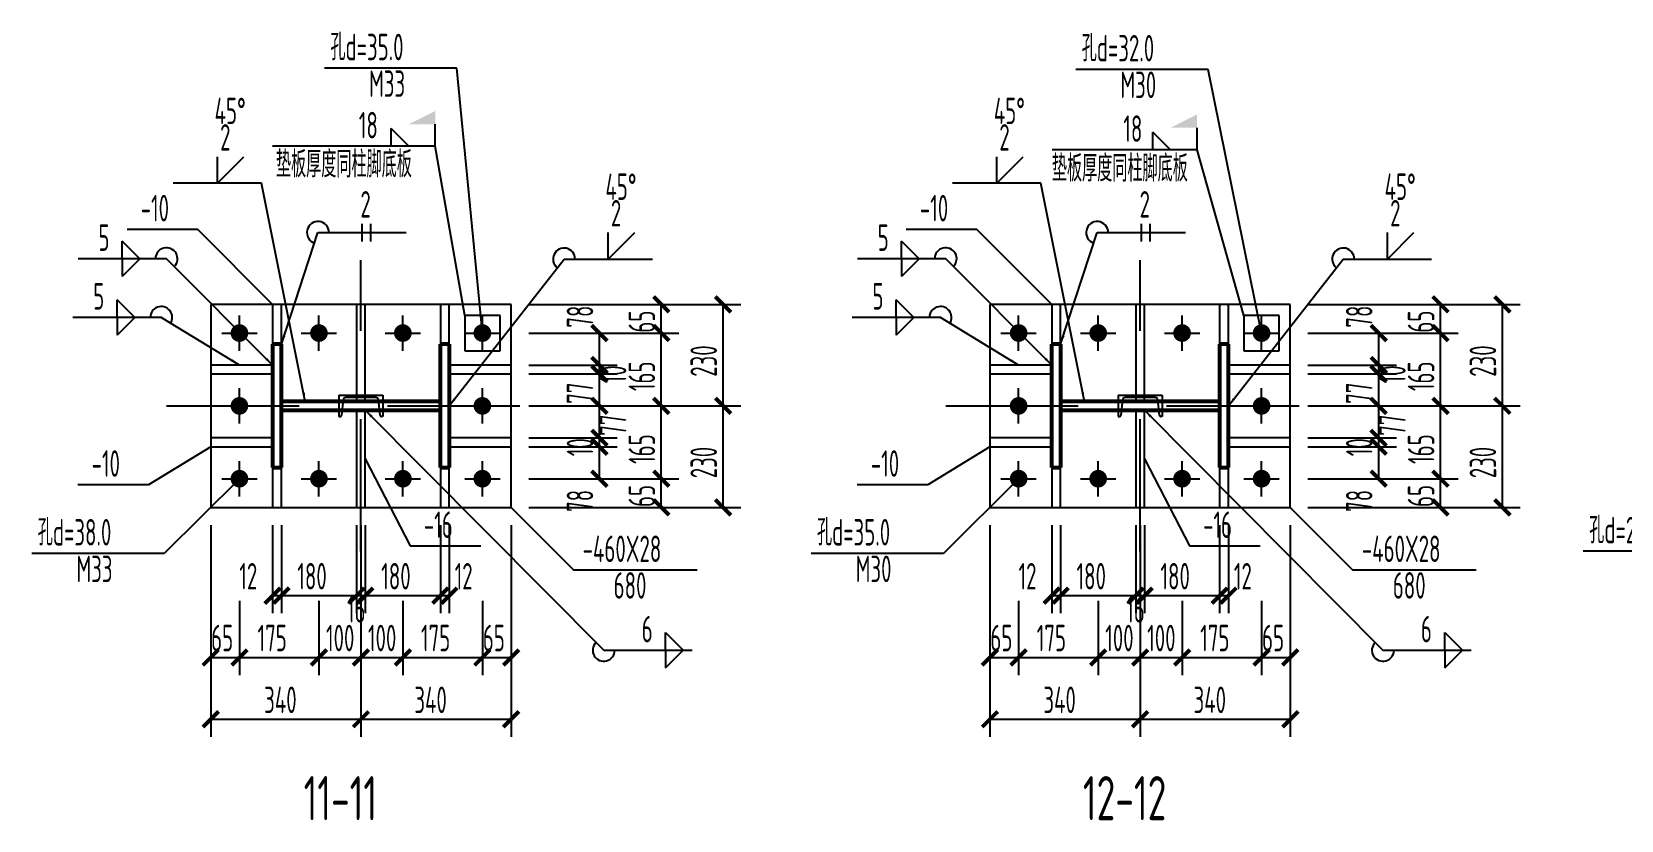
# Model space of a CAD drawing. Extents: x 8844666 to 9156203, y 1662182 to 2655606.
# Drawn here: x 8908693 to 8926683, y 1734147 to 1743079 of the extents above; entities that cross this region are included whole.
import ezdxf

# ---------------------------------------------------------------- set-up
doc = ezdxf.new("R2010")
doc.units = 0
doc.header["$LTSCALE"] = 1000
doc.header["$MEASUREMENT"] = 0
doc.linetypes.add('2', pattern=[5, 1.5, -1, 1.5, -1])
doc.linetypes.add('4', pattern=[5, 1.5, -1, 1.5, -1])
for name, color, linetype in [('10', 7, 'CONTINUOUS'), ('尺寸标注', 86, 'CONTINUOUS'), ('层10', 7, 'CONTINUOUS'), ('层20', 2, 'CONTINUOUS'), ('焊缝标注', 6, 'CONTINUOUS'), ('螺栓孔标注', 6, 'CONTINUOUS'), ('钢板标注', 6, 'CONTINUOUS')]:
    doc.layers.add(name, color=color, linetype=linetype)
doc.styles.add('TSSD_REIN', font='atssdeng.shx', dxfattribs={"width": 0.7, "bigfont": 'atssdchn.shx'})

msp = doc.modelspace()

# ---------------------------------------------------------------- linework, layer by layer
at = {"layer": '尺寸标注'}
for p, q in [((8914318.2, 1739991.3), (8916018.2, 1739991.3)), ((8914318.2, 1739991.3), (8916718.2, 1739991.3)), ((8915818.2, 1739666.3), (8915818.2, 1739991.3)), ((8916518.2, 1738841.3), (8916518.2, 1739991.3)), ((8923138, 1739991.3), (8924838, 1739991.3)), ((8923138, 1739991.3), (8925538, 1739991.3)), ((8924638, 1739666.3), (8924638, 1739991.3)), ((8925338, 1738841.3), (8925338, 1739991.3)), ((8914318.2, 1739666.3), (8915318.2, 1739666.3)), ((8914318.2, 1739666.3), (8916018.2, 1739666.3)), ((8914318.2, 1739666.3), (8916018.2, 1739666.3)), ((8915118.2, 1739303.8), (8915118.2, 1739666.3)), ((8915818.2, 1738841.3), (8915818.2, 1739666.3)), ((8923138, 1739666.3), (8924138, 1739666.3)), ((8923138, 1739666.3), (8924838, 1739666.3)), ((8923138, 1739666.3), (8924838, 1739666.3)), ((8923938, 1739303.8), (8923938, 1739666.3)), ((8924638, 1738841.3), (8924638, 1739666.3)), ((8914318.2, 1739303.8), (8915318.2, 1739303.8)), ((8914318.2, 1739303.8), (8915318.2, 1739303.8)), ((8915118.2, 1739203.8), (8915118.2, 1739303.8)), ((8923138, 1739303.8), (8924138, 1739303.8)), ((8923138, 1739303.8), (8924138, 1739303.8)), ((8923938, 1739203.8), (8923938, 1739303.8)), ((8914318.2, 1739203.8), (8915318.2, 1739203.8)), ((8914318.2, 1739203.8), (8915318.2, 1739203.8)), ((8915118.2, 1738841.3), (8915118.2, 1739203.8)), ((8923138, 1739203.8), (8924138, 1739203.8)), ((8923138, 1739203.8), (8924138, 1739203.8)), ((8923938, 1738841.3), (8923938, 1739203.8)), ((8914318.2, 1738841.3), (8915318.2, 1738841.3)), ((8914318.2, 1738841.3), (8915318.2, 1738841.3)), ((8914318.2, 1738841.3), (8916018.2, 1738841.3)), ((8914318.2, 1738841.3), (8916018.2, 1738841.3)), ((8914318.2, 1738841.3), (8916718.2, 1738841.3)), ((8914318.2, 1738841.3), (8916718.2, 1738841.3)), ((8915118.2, 1738478.8), (8915118.2, 1738841.3)), ((8915818.2, 1738016.3), (8915818.2, 1738841.3)), ((8916518.2, 1737691.3), (8916518.2, 1738841.3)), ((8923138, 1738841.3), (8924138, 1738841.3)), ((8923138, 1738841.3), (8924138, 1738841.3)), ((8923138, 1738841.3), (8924838, 1738841.3)), ((8923138, 1738841.3), (8924838, 1738841.3)), ((8923138, 1738841.3), (8925538, 1738841.3)), ((8923138, 1738841.3), (8925538, 1738841.3)), ((8923938, 1738478.8), (8923938, 1738841.3)), ((8924638, 1738016.3), (8924638, 1738841.3)), ((8925338, 1737691.3), (8925338, 1738841.3)), ((8914318.2, 1738478.8), (8915318.2, 1738478.8)), ((8914318.2, 1738478.8), (8915318.2, 1738478.8)), ((8915118.2, 1738378.8), (8915118.2, 1738478.8)), ((8923138, 1738478.8), (8924138, 1738478.8)), ((8923138, 1738478.8), (8924138, 1738478.8)), ((8923938, 1738378.8), (8923938, 1738478.8)), ((8914318.2, 1738378.8), (8915318.2, 1738378.8)), ((8914318.2, 1738378.8), (8915318.2, 1738378.8)), ((8915118.2, 1738016.3), (8915118.2, 1738378.8)), ((8923138, 1738378.8), (8924138, 1738378.8)), ((8923138, 1738378.8), (8924138, 1738378.8)), ((8923938, 1738016.3), (8923938, 1738378.8)), ((8914318.2, 1738016.3), (8915318.2, 1738016.3)), ((8914318.2, 1738016.3), (8916018.2, 1738016.3)), ((8914318.2, 1738016.3), (8916018.2, 1738016.3)), ((8915818.2, 1737691.3), (8915818.2, 1738016.3)), ((8923138, 1738016.3), (8924138, 1738016.3)), ((8923138, 1738016.3), (8924838, 1738016.3)), ((8923138, 1738016.3), (8924838, 1738016.3)), ((8924638, 1737691.3), (8924638, 1738016.3)), ((8914318.2, 1737691.3), (8916018.2, 1737691.3)), ((8914318.2, 1737691.3), (8916718.2, 1737691.3)), ((8923138, 1737691.3), (8924838, 1737691.3)), ((8923138, 1737691.3), (8925538, 1737691.3)), ((8910718.2, 1737491.3), (8910718.2, 1735091.3)), ((8911418.2, 1737491.3), (8911418.2, 1736491.3)), ((8911518.2, 1737491.3), (8911518.2, 1736491.3)), ((8911518.2, 1737491.3), (8911518.2, 1736491.3)), ((8912368.2, 1737491.3), (8912368.2, 1736491.3)), ((8912368.2, 1737491.3), (8912368.2, 1736491.3)), ((8912418.2, 1737491.3), (8912418.2, 1735091.3)), ((8912418.2, 1737491.3), (8912418.2, 1735091.3)), ((8912468.2, 1737491.3), (8912468.2, 1736491.3)), ((8912468.2, 1737491.3), (8912468.2, 1736491.3)), ((8913318.2, 1737491.3), (8913318.2, 1736491.3)), ((8913318.2, 1737491.3), (8913318.2, 1736491.3)), ((8913418.2, 1737491.3), (8913418.2, 1736491.3)), ((8914118.2, 1737491.3), (8914118.2, 1735091.3)), ((8919538, 1737491.3), (8919538, 1735091.3)), ((8920238, 1737491.3), (8920238, 1736491.3)), ((8920338, 1737491.3), (8920338, 1736491.3)), ((8920338, 1737491.3), (8920338, 1736491.3)), ((8921188, 1737491.3), (8921188, 1736491.3)), ((8921188, 1737491.3), (8921188, 1736491.3)), ((8921238, 1737491.3), (8921238, 1735091.3)), ((8921238, 1737491.3), (8921238, 1735091.3)), ((8921288, 1737491.3), (8921288, 1736491.3)), ((8921288, 1737491.3), (8921288, 1736491.3)), ((8922138, 1737491.3), (8922138, 1736491.3)), ((8922138, 1737491.3), (8922138, 1736491.3)), ((8922238, 1737491.3), (8922238, 1736491.3)), ((8922938, 1737491.3), (8922938, 1735091.3)), ((8910718.2, 1736631.3), (8910718.2, 1735791.3)), ((8911043.2, 1736631.3), (8911043.2, 1735791.3)), ((8911043.2, 1736631.3), (8911043.2, 1735791.3)), ((8911418.2, 1736691.3), (8911518.2, 1736691.3)), ((8911518.2, 1736691.3), (8912368.2, 1736691.3)), ((8911943.2, 1736631.3), (8911943.2, 1735791.3)), ((8911943.2, 1736631.3), (8911943.2, 1735791.3)), ((8912368.2, 1736691.3), (8912468.2, 1736691.3)), ((8912418.2, 1736631.3), (8912418.2, 1735791.3)), ((8912418.2, 1736631.3), (8912418.2, 1735791.3)), ((8912468.2, 1736691.3), (8913318.2, 1736691.3)), ((8912893.2, 1736631.3), (8912893.2, 1735791.3)), ((8912893.2, 1736631.3), (8912893.2, 1735791.3)), ((8913318.2, 1736691.3), (8913418.2, 1736691.3)), ((8913793.2, 1736631.3), (8913793.2, 1735791.3)), ((8913793.2, 1736631.3), (8913793.2, 1735791.3)), ((8914118.2, 1736631.3), (8914118.2, 1735791.3)), ((8919538, 1736631.3), (8919538, 1735791.3)), ((8919863, 1736631.3), (8919863, 1735791.3)), ((8919863, 1736631.3), (8919863, 1735791.3)), ((8920238, 1736691.3), (8920338, 1736691.3)), ((8920338, 1736691.3), (8921188, 1736691.3)), ((8920763, 1736631.3), (8920763, 1735791.3)), ((8920763, 1736631.3), (8920763, 1735791.3)), ((8921188, 1736691.3), (8921288, 1736691.3)), ((8921238, 1736631.3), (8921238, 1735791.3)), ((8921238, 1736631.3), (8921238, 1735791.3)), ((8921288, 1736691.3), (8922138, 1736691.3)), ((8921713, 1736631.3), (8921713, 1735791.3)), ((8921713, 1736631.3), (8921713, 1735791.3)), ((8922138, 1736691.3), (8922238, 1736691.3)), ((8922613, 1736631.3), (8922613, 1735791.3)), ((8922613, 1736631.3), (8922613, 1735791.3)), ((8922938, 1736631.3), (8922938, 1735791.3)), ((8910718.2, 1735991.3), (8911043.2, 1735991.3)), ((8911043.2, 1735991.3), (8911943.2, 1735991.3)), ((8911943.2, 1735991.3), (8912418.2, 1735991.3)), ((8912418.2, 1735991.3), (8912893.2, 1735991.3)), ((8912893.2, 1735991.3), (8913793.2, 1735991.3)), ((8913793.2, 1735991.3), (8914118.2, 1735991.3)), ((8919538, 1735991.3), (8919863, 1735991.3)), ((8919863, 1735991.3), (8920763, 1735991.3)), ((8920763, 1735991.3), (8921238, 1735991.3)), ((8921238, 1735991.3), (8921713, 1735991.3)), ((8921713, 1735991.3), (8922613, 1735991.3)), ((8922613, 1735991.3), (8922938, 1735991.3)), ((8910718.2, 1735291.3), (8912418.2, 1735291.3)), ((8912418.2, 1735291.3), (8914118.2, 1735291.3)), ((8919538, 1735291.3), (8921238, 1735291.3)), ((8921238, 1735291.3), (8922938, 1735291.3))]:
    msp.add_line(p, q, dxfattribs=at)
at = {"layer": '尺寸标注', "const_width": 45}
for points in [[(8915729.8, 1740079.7), (8915906.6, 1739902.9)], [(8916429.8, 1740079.7), (8916606.6, 1739902.9)], [(8924549.6, 1740079.7), (8924726.4, 1739902.9)], [(8925249.6, 1740079.7), (8925426.4, 1739902.9)], [(8915029.8, 1739754.7), (8915206.6, 1739577.9)], [(8915729.8, 1739754.7), (8915906.6, 1739577.9)], [(8915729.8, 1739754.7), (8915906.6, 1739577.9)], [(8923849.6, 1739754.7), (8924026.4, 1739577.9)], [(8924549.6, 1739754.7), (8924726.4, 1739577.9)], [(8924549.6, 1739754.7), (8924726.4, 1739577.9)], [(8915029.8, 1739392.2), (8915206.6, 1739215.4)], [(8915029.8, 1739392.2), (8915206.6, 1739215.4)], [(8915029.8, 1739292.2), (8915206.6, 1739115.4)], [(8915029.8, 1739292.2), (8915206.6, 1739115.4)], [(8923849.6, 1739392.2), (8924026.4, 1739215.4)], [(8923849.6, 1739392.2), (8924026.4, 1739215.4)], [(8923849.6, 1739292.2), (8924026.4, 1739115.4)], [(8923849.6, 1739292.2), (8924026.4, 1739115.4)], [(8915029.8, 1738929.7), (8915206.6, 1738752.9)], [(8915029.8, 1738929.7), (8915206.6, 1738752.9)], [(8915729.8, 1738929.7), (8915906.6, 1738752.9)], [(8915729.8, 1738929.7), (8915906.6, 1738752.9)], [(8916429.8, 1738929.7), (8916606.6, 1738752.9)], [(8916429.8, 1738929.7), (8916606.6, 1738752.9)], [(8923849.6, 1738929.7), (8924026.4, 1738752.9)], [(8923849.6, 1738929.7), (8924026.4, 1738752.9)], [(8924549.6, 1738929.7), (8924726.4, 1738752.9)], [(8924549.6, 1738929.7), (8924726.4, 1738752.9)], [(8925249.6, 1738929.7), (8925426.4, 1738752.9)], [(8925249.6, 1738929.7), (8925426.4, 1738752.9)], [(8915029.8, 1738567.2), (8915206.6, 1738390.4)], [(8915029.8, 1738567.2), (8915206.6, 1738390.4)], [(8923849.6, 1738567.2), (8924026.4, 1738390.4)], [(8923849.6, 1738567.2), (8924026.4, 1738390.4)], [(8915029.8, 1738467.2), (8915206.6, 1738290.4)], [(8915029.8, 1738467.2), (8915206.6, 1738290.4)], [(8923849.6, 1738467.2), (8924026.4, 1738290.4)], [(8923849.6, 1738467.2), (8924026.4, 1738290.4)], [(8915029.8, 1738104.7), (8915206.6, 1737927.9)], [(8915729.8, 1738104.7), (8915906.6, 1737927.9)], [(8915729.8, 1738104.7), (8915906.6, 1737927.9)], [(8923849.6, 1738104.7), (8924026.4, 1737927.9)], [(8924549.6, 1738104.7), (8924726.4, 1737927.9)], [(8924549.6, 1738104.7), (8924726.4, 1737927.9)], [(8915729.8, 1737779.7), (8915906.6, 1737602.9)], [(8916429.8, 1737779.7), (8916606.6, 1737602.9)], [(8924549.6, 1737779.7), (8924726.4, 1737602.9)], [(8925249.6, 1737779.7), (8925426.4, 1737602.9)], [(8911329.8, 1736602.9), (8911506.6, 1736779.7)], [(8911429.8, 1736602.9), (8911606.6, 1736779.7)], [(8911429.8, 1736602.9), (8911606.6, 1736779.7)], [(8912279.8, 1736602.9), (8912456.6, 1736779.7)], [(8912279.8, 1736602.9), (8912456.6, 1736779.7)], [(8912379.8, 1736602.9), (8912556.6, 1736779.7)], [(8912379.8, 1736602.9), (8912556.6, 1736779.7)], [(8913229.8, 1736602.9), (8913406.6, 1736779.7)], [(8913229.8, 1736602.9), (8913406.6, 1736779.7)], [(8913329.8, 1736602.9), (8913506.6, 1736779.7)], [(8920149.6, 1736602.9), (8920326.4, 1736779.7)], [(8920249.6, 1736602.9), (8920426.4, 1736779.7)], [(8920249.6, 1736602.9), (8920426.4, 1736779.7)], [(8921099.6, 1736602.9), (8921276.4, 1736779.7)], [(8921099.6, 1736602.9), (8921276.4, 1736779.7)], [(8921199.6, 1736602.9), (8921376.4, 1736779.7)], [(8921199.6, 1736602.9), (8921376.4, 1736779.7)], [(8922049.6, 1736602.9), (8922226.4, 1736779.7)], [(8922049.6, 1736602.9), (8922226.4, 1736779.7)], [(8922149.6, 1736602.9), (8922326.4, 1736779.7)], [(8910629.8, 1735902.9), (8910806.6, 1736079.7)], [(8910954.8, 1735902.9), (8911131.6, 1736079.7)], [(8910954.8, 1735902.9), (8911131.6, 1736079.7)], [(8911854.8, 1735902.9), (8912031.6, 1736079.7)], [(8911854.8, 1735902.9), (8912031.6, 1736079.7)], [(8912329.8, 1735902.9), (8912506.6, 1736079.7)], [(8912329.8, 1735902.9), (8912506.6, 1736079.7)], [(8912804.8, 1735902.9), (8912981.6, 1736079.7)], [(8912804.8, 1735902.9), (8912981.6, 1736079.7)], [(8913704.8, 1735902.9), (8913881.6, 1736079.7)], [(8913704.8, 1735902.9), (8913881.6, 1736079.7)], [(8914029.8, 1735902.9), (8914206.6, 1736079.7)], [(8919449.6, 1735902.9), (8919626.4, 1736079.7)], [(8919774.6, 1735902.9), (8919951.4, 1736079.7)], [(8919774.6, 1735902.9), (8919951.4, 1736079.7)], [(8920674.6, 1735902.9), (8920851.4, 1736079.7)], [(8920674.6, 1735902.9), (8920851.4, 1736079.7)], [(8921149.6, 1735902.9), (8921326.4, 1736079.7)], [(8921149.6, 1735902.9), (8921326.4, 1736079.7)], [(8921624.6, 1735902.9), (8921801.4, 1736079.7)], [(8921624.6, 1735902.9), (8921801.4, 1736079.7)], [(8922524.6, 1735902.9), (8922701.4, 1736079.7)], [(8922524.6, 1735902.9), (8922701.4, 1736079.7)], [(8922849.6, 1735902.9), (8923026.4, 1736079.7)], [(8910629.8, 1735202.9), (8910806.6, 1735379.7)], [(8912329.8, 1735202.9), (8912506.6, 1735379.7)], [(8912329.8, 1735202.9), (8912506.6, 1735379.7)], [(8914029.8, 1735202.9), (8914206.6, 1735379.7)], [(8919449.6, 1735202.9), (8919626.4, 1735379.7)], [(8921149.6, 1735202.9), (8921326.4, 1735379.7)], [(8921149.6, 1735202.9), (8921326.4, 1735379.7)], [(8922849.6, 1735202.9), (8923026.4, 1735379.7)]]:
    msp.add_lwpolyline(points, dxfattribs=at)
at = {"layer": '层10', "color": 7, "linetype": '2'}
for p, q in [((8912418.2, 1737191.3), (8912418.2, 1740491.3)), ((8921238, 1737191.3), (8921238, 1740491.3)), ((8910218.2, 1738841.3), (8914618.2, 1738841.3)), ((8919038, 1738841.3), (8923438, 1738841.3))]:
    msp.add_line(p, q, dxfattribs=at)
at = {"layer": '层10'}
for p, q in [((8911043.2, 1739466.3), (8911043.2, 1739866.3)), ((8911943.2, 1739466.3), (8911943.2, 1739866.3)), ((8912893.2, 1739466.3), (8912893.2, 1739866.3)), ((8913793.2, 1739466.3), (8913793.2, 1739866.3)), ((8919863, 1739466.3), (8919863, 1739866.3)), ((8920763, 1739466.3), (8920763, 1739866.3)), ((8921713, 1739466.3), (8921713, 1739866.3)), ((8922613, 1739466.3), (8922613, 1739866.3)), ((8910843.2, 1739666.3), (8911243.2, 1739666.3)), ((8911743.2, 1739666.3), (8912143.2, 1739666.3)), ((8912693.2, 1739666.3), (8913093.2, 1739666.3)), ((8913593.2, 1739666.3), (8913993.2, 1739666.3)), ((8919663, 1739666.3), (8920063, 1739666.3)), ((8920563, 1739666.3), (8920963, 1739666.3)), ((8921513, 1739666.3), (8921913, 1739666.3)), ((8922413, 1739666.3), (8922813, 1739666.3)), ((8911043.2, 1738641.3), (8911043.2, 1739041.3)), ((8913793.2, 1738641.3), (8913793.2, 1739041.3)), ((8919863, 1738641.3), (8919863, 1739041.3)), ((8922613, 1738641.3), (8922613, 1739041.3)), ((8910843.2, 1738841.3), (8911243.2, 1738841.3)), ((8913593.2, 1738841.3), (8913993.2, 1738841.3)), ((8919663, 1738841.3), (8920063, 1738841.3)), ((8922413, 1738841.3), (8922813, 1738841.3)), ((8911043.2, 1737816.3), (8911043.2, 1738216.3)), ((8911943.2, 1737816.3), (8911943.2, 1738216.3)), ((8912893.2, 1737816.3), (8912893.2, 1738216.3)), ((8913793.2, 1737816.3), (8913793.2, 1738216.3)), ((8919863, 1737816.3), (8919863, 1738216.3)), ((8920763, 1737816.3), (8920763, 1738216.3)), ((8921713, 1737816.3), (8921713, 1738216.3)), ((8922613, 1737816.3), (8922613, 1738216.3)), ((8910843.2, 1738016.3), (8911243.2, 1738016.3)), ((8911743.2, 1738016.3), (8912143.2, 1738016.3)), ((8912693.2, 1738016.3), (8913093.2, 1738016.3)), ((8913593.2, 1738016.3), (8913993.2, 1738016.3)), ((8919663, 1738016.3), (8920063, 1738016.3)), ((8920563, 1738016.3), (8920963, 1738016.3)), ((8921513, 1738016.3), (8921913, 1738016.3)), ((8922413, 1738016.3), (8922813, 1738016.3))]:
    msp.add_line(p, q, dxfattribs=at)
at = {"layer": '层10', "color": 1, "linetype": '4'}
for p, q in [((8912168.2, 1738961.3), (8912168.2, 1738721.3)), ((8912168.2, 1738961.3), (8912668.2, 1738961.3)), ((8912668.2, 1738961.3), (8912668.2, 1738721.3)), ((8920988, 1738961.3), (8920988, 1738721.3)), ((8920988, 1738961.3), (8921488, 1738961.3)), ((8921488, 1738961.3), (8921488, 1738721.3)), ((8912218.7, 1738908.5), (8912198.7, 1738734.5)), ((8912588.5, 1738934.8), (8912247.9, 1738934.8)), ((8912637.7, 1738734.5), (8912617.7, 1738908.5)), ((8921038.6, 1738908.5), (8921018.5, 1738734.5)), ((8921408.3, 1738934.8), (8921067.7, 1738934.8)), ((8921457.5, 1738734.5), (8921437.5, 1738908.5)), ((8912168.2, 1738721.3), (8912186.8, 1738721.3)), ((8912668.2, 1738721.3), (8912649.6, 1738721.3)), ((8920988, 1738721.3), (8921006.6, 1738721.3)), ((8921488, 1738721.3), (8921469.4, 1738721.3))]:
    msp.add_line(p, q, dxfattribs=at)
at = {"layer": '层10', "const_width": 100}
for points in [[(8911093.2, 1739666.3, 1), (8910993.2, 1739666.3, 1), (8911093.2, 1739666.3, 1)], [(8911993.2, 1739666.3, 1), (8911893.2, 1739666.3, 1), (8911993.2, 1739666.3, 1)], [(8912943.2, 1739666.3, 1), (8912843.2, 1739666.3, 1), (8912943.2, 1739666.3, 1)], [(8913843.2, 1739666.3, 1), (8913743.2, 1739666.3, 1), (8913843.2, 1739666.3, 1)], [(8919913, 1739666.3, 1), (8919813, 1739666.3, 1), (8919913, 1739666.3, 1)], [(8920813, 1739666.3, 1), (8920713, 1739666.3, 1), (8920813, 1739666.3, 1)], [(8921763, 1739666.3, 1), (8921663, 1739666.3, 1), (8921763, 1739666.3, 1)], [(8922663, 1739666.3, 1), (8922563, 1739666.3, 1), (8922663, 1739666.3, 1)], [(8911093.2, 1738841.3, 1), (8910993.2, 1738841.3, 1), (8911093.2, 1738841.3, 1)], [(8913843.2, 1738841.3, 1), (8913743.2, 1738841.3, 1), (8913843.2, 1738841.3, 1)], [(8919913, 1738841.3, 1), (8919813, 1738841.3, 1), (8919913, 1738841.3, 1)], [(8922663, 1738841.3, 1), (8922563, 1738841.3, 1), (8922663, 1738841.3, 1)], [(8911093.2, 1738016.3, 1), (8910993.2, 1738016.3, 1), (8911093.2, 1738016.3, 1)], [(8911993.2, 1738016.3, 1), (8911893.2, 1738016.3, 1), (8911993.2, 1738016.3, 1)], [(8912943.2, 1738016.3, 1), (8912843.2, 1738016.3, 1), (8912943.2, 1738016.3, 1)], [(8913843.2, 1738016.3, 1), (8913743.2, 1738016.3, 1), (8913843.2, 1738016.3, 1)], [(8919913, 1738016.3, 1), (8919813, 1738016.3, 1), (8919913, 1738016.3, 1)], [(8920813, 1738016.3, 1), (8920713, 1738016.3, 1), (8920813, 1738016.3, 1)], [(8921763, 1738016.3, 1), (8921663, 1738016.3, 1), (8921763, 1738016.3, 1)], [(8922663, 1738016.3, 1), (8922563, 1738016.3, 1), (8922663, 1738016.3, 1)]]:
    msp.add_lwpolyline(points, format="xyb", dxfattribs=at)
at = {"layer": '层10', "color": 3, "const_width": 45}
for points in [[(8911518.2, 1739541.3), (8911418.2, 1739541.3)], [(8911418.2, 1739541.3), (8911418.2, 1738141.3)], [(8911518.2, 1738141.3), (8911518.2, 1739541.3)], [(8913418.2, 1739541.3), (8913318.2, 1739541.3)], [(8913318.2, 1739541.3), (8913318.2, 1738141.3)], [(8913418.2, 1738141.3), (8913418.2, 1739541.3)], [(8920338, 1739541.3), (8920238, 1739541.3)], [(8920238, 1739541.3), (8920238, 1738141.3)], [(8920338, 1738141.3), (8920338, 1739541.3)], [(8922238, 1739541.3), (8922138, 1739541.3)], [(8922138, 1739541.3), (8922138, 1738141.3)], [(8922238, 1738141.3), (8922238, 1739541.3)], [(8911518.2, 1738891.3), (8913318.2, 1738891.3)], [(8911518.2, 1738791.3), (8913318.2, 1738791.3)], [(8920338, 1738891.3), (8922138, 1738891.3)], [(8920338, 1738791.3), (8922138, 1738791.3)], [(8911418.2, 1738141.3), (8911518.2, 1738141.3)], [(8913318.2, 1738141.3), (8913418.2, 1738141.3)], [(8920238, 1738141.3), (8920338, 1738141.3)], [(8922138, 1738141.3), (8922238, 1738141.3)]]:
    msp.add_lwpolyline(points, dxfattribs=at)
at = {"layer": '层10'}
for centre, radius, start, end in [((8912249.7, 1738903.5), 31.4, 93.4084, 170.88102), ((8912586.7, 1738903.5), 31.4, 9.11901, 86.5916), ((8921069.6, 1738903.5), 31.4, 93.4084, 170.88102), ((8921406.5, 1738903.5), 31.4, 9.11901, 86.5916), ((8912187.5, 1738732.6), 11.3, 266.23474, 9.47566), ((8912648.9, 1738732.6), 11.3, 170.52434, 273.76527), ((8921007.3, 1738732.6), 11.3, 266.23474, 9.47566), ((8921468.7, 1738732.6), 11.3, 170.52434, 273.76527)]:
    msp.add_arc(centre, radius, start, end, dxfattribs=at)
at = {"layer": '层20'}
for points in [[(8914118.2, 1739991.3), (8910718.2, 1739991.3)], [(8910718.2, 1739991.3), (8910718.2, 1737691.3)], [(8911518.2, 1739991.3), (8911418.2, 1739991.3)], [(8911418.2, 1739991.3), (8911418.2, 1739541.3)], [(8911518.2, 1739541.3), (8911518.2, 1739991.3)], [(8912468.2, 1739991.3), (8912368.2, 1739991.3)], [(8912368.2, 1739991.3), (8912368.2, 1738891.3)], [(8912468.2, 1738891.3), (8912468.2, 1739991.3)], [(8913418.2, 1739991.3), (8913318.2, 1739991.3)], [(8913318.2, 1739991.3), (8913318.2, 1739541.3)], [(8913418.2, 1739541.3), (8913418.2, 1739991.3)], [(8913993.2, 1739866.3), (8913593.2, 1739866.3)], [(8913593.2, 1739866.3), (8913593.2, 1739466.3)], [(8913993.2, 1739466.3), (8913993.2, 1739866.3)], [(8914118.2, 1737691.3), (8914118.2, 1739991.3)], [(8922938, 1739991.3), (8919538, 1739991.3)], [(8919538, 1739991.3), (8919538, 1737691.3)], [(8920338, 1739991.3), (8920238, 1739991.3)], [(8920238, 1739991.3), (8920238, 1739541.3)], [(8920338, 1739541.3), (8920338, 1739991.3)], [(8921288, 1739991.3), (8921188, 1739991.3)], [(8921188, 1739991.3), (8921188, 1738891.3)], [(8921288, 1738891.3), (8921288, 1739991.3)], [(8922238, 1739991.3), (8922138, 1739991.3)], [(8922138, 1739991.3), (8922138, 1739541.3)], [(8922238, 1739541.3), (8922238, 1739991.3)], [(8922813, 1739866.3), (8922413, 1739866.3)], [(8922413, 1739866.3), (8922413, 1739466.3)], [(8922813, 1739466.3), (8922813, 1739866.3)], [(8922938, 1737691.3), (8922938, 1739991.3)], [(8911418.2, 1739541.3), (8911518.2, 1739541.3)], [(8913318.2, 1739541.3), (8913418.2, 1739541.3)], [(8920238, 1739541.3), (8920338, 1739541.3)], [(8922138, 1739541.3), (8922238, 1739541.3)], [(8911418.2, 1739303.8), (8910718.2, 1739303.8)], [(8910718.2, 1739303.8), (8910718.2, 1739203.8)], [(8911418.2, 1739203.8), (8911418.2, 1739303.8)], [(8914118.2, 1739303.8), (8913418.2, 1739303.8)], [(8913418.2, 1739303.8), (8913418.2, 1739203.8)], [(8913593.2, 1739466.3), (8913993.2, 1739466.3)], [(8914118.2, 1739203.8), (8914118.2, 1739303.8)], [(8920238, 1739303.8), (8919538, 1739303.8)], [(8919538, 1739303.8), (8919538, 1739203.8)], [(8920238, 1739203.8), (8920238, 1739303.8)], [(8922938, 1739303.8), (8922238, 1739303.8)], [(8922238, 1739303.8), (8922238, 1739203.8)], [(8922413, 1739466.3), (8922813, 1739466.3)], [(8922938, 1739203.8), (8922938, 1739303.8)], [(8910718.2, 1739203.8), (8911418.2, 1739203.8)], [(8913418.2, 1739203.8), (8914118.2, 1739203.8)], [(8919538, 1739203.8), (8920238, 1739203.8)], [(8922238, 1739203.8), (8922938, 1739203.8)], [(8912368.2, 1738891.3), (8912468.2, 1738891.3)], [(8912468.2, 1738791.3), (8912368.2, 1738791.3)], [(8912368.2, 1738791.3), (8912368.2, 1737691.3)], [(8912468.2, 1737691.3), (8912468.2, 1738791.3)], [(8921188, 1738891.3), (8921288, 1738891.3)], [(8921288, 1738791.3), (8921188, 1738791.3)], [(8921188, 1738791.3), (8921188, 1737691.3)], [(8921288, 1737691.3), (8921288, 1738791.3)], [(8911418.2, 1738478.8), (8910718.2, 1738478.8)], [(8910718.2, 1738478.8), (8910718.2, 1738378.8)], [(8911418.2, 1738378.8), (8911418.2, 1738478.8)], [(8914118.2, 1738478.8), (8913418.2, 1738478.8)], [(8913418.2, 1738478.8), (8913418.2, 1738378.8)], [(8914118.2, 1738378.8), (8914118.2, 1738478.8)], [(8920238, 1738478.8), (8919538, 1738478.8)], [(8919538, 1738478.8), (8919538, 1738378.8)], [(8920238, 1738378.8), (8920238, 1738478.8)], [(8922938, 1738478.8), (8922238, 1738478.8)], [(8922238, 1738478.8), (8922238, 1738378.8)], [(8922938, 1738378.8), (8922938, 1738478.8)], [(8910718.2, 1738378.8), (8911418.2, 1738378.8)], [(8913418.2, 1738378.8), (8914118.2, 1738378.8)], [(8919538, 1738378.8), (8920238, 1738378.8)], [(8922238, 1738378.8), (8922938, 1738378.8)], [(8911518.2, 1738141.3), (8911418.2, 1738141.3)], [(8911418.2, 1738141.3), (8911418.2, 1737691.3)], [(8911518.2, 1737691.3), (8911518.2, 1738141.3)], [(8913418.2, 1738141.3), (8913318.2, 1738141.3)], [(8913318.2, 1738141.3), (8913318.2, 1737691.3)], [(8913418.2, 1737691.3), (8913418.2, 1738141.3)], [(8920338, 1738141.3), (8920238, 1738141.3)], [(8920238, 1738141.3), (8920238, 1737691.3)], [(8920338, 1737691.3), (8920338, 1738141.3)], [(8922238, 1738141.3), (8922138, 1738141.3)], [(8922138, 1738141.3), (8922138, 1737691.3)], [(8922238, 1737691.3), (8922238, 1738141.3)], [(8910718.2, 1737691.3), (8914118.2, 1737691.3)], [(8911418.2, 1737691.3), (8911518.2, 1737691.3)], [(8912368.2, 1737691.3), (8912468.2, 1737691.3)], [(8913318.2, 1737691.3), (8913418.2, 1737691.3)], [(8919538, 1737691.3), (8922938, 1737691.3)], [(8920238, 1737691.3), (8920338, 1737691.3)], [(8921188, 1737691.3), (8921288, 1737691.3)], [(8922138, 1737691.3), (8922238, 1737691.3)]]:
    msp.add_lwpolyline(points, dxfattribs=at)
at = {"layer": '焊缝标注'}
for p, q in [((8913260.4, 1741781.8), (8913260.4, 1742031.8)), ((8912960.4, 1741781.8), (8912760.4, 1741981.8)), ((8912760.4, 1741781.8), (8912760.4, 1741981.8)), ((8921582.2, 1741742.1), (8921382.2, 1741942.1)), ((8921382.2, 1741742.1), (8921382.2, 1741942.1)), ((8921882.2, 1741742.1), (8921882.2, 1741992.1)), ((8910794.4, 1741363.1), (8910794.4, 1741663.1)), ((8910794.4, 1741363.1), (8911094.4, 1741663.1)), ((8913260.4, 1741781.8), (8911415.9, 1741781.8)), ((8913593.2, 1739866.3), (8913260.4, 1741781.8)), ((8919614.2, 1741363.1), (8919614.2, 1741663.1)), ((8919614.2, 1741363.1), (8919914.2, 1741663.1)), ((8921882.2, 1741742.1), (8920242.5, 1741742.1)), ((8922413, 1739866.3), (8921882.2, 1741742.1)), ((8911294.4, 1741363.1), (8910294.4, 1741363.1)), ((8911788.2, 1738891.3), (8911294.4, 1741363.1)), ((8920114.2, 1741363.1), (8919114.2, 1741363.1)), ((8920608, 1738891.3), (8920114.2, 1741363.1)), ((8911518.2, 1739541.3), (8911932.3, 1740804.8)), ((8911932.3, 1740804.8), (8912932.3, 1740804.8)), ((8912432.3, 1740704.8), (8912432.3, 1740904.8)), ((8912532.3, 1740704.8), (8912532.3, 1740904.8)), ((8915217.8, 1740504.4), (8915217.8, 1740804.4)), ((8915217.8, 1740504.4), (8915517.8, 1740804.4)), ((8920338, 1739541.3), (8920752.1, 1740804.8)), ((8920752.1, 1740804.8), (8921752.1, 1740804.8)), ((8921252.1, 1740704.8), (8921252.1, 1740904.8)), ((8921352.1, 1740704.8), (8921352.1, 1740904.8)), ((8924037.6, 1740504.4), (8924037.6, 1740804.4)), ((8924037.6, 1740504.4), (8924337.6, 1740804.4)), ((8909917.6, 1740507.3), (8909717.6, 1740707.3)), ((8909717.6, 1740507.3), (8909717.6, 1740707.3)), ((8918737.4, 1740507.3), (8918537.4, 1740707.3)), ((8918537.4, 1740507.3), (8918537.4, 1740707.3)), ((8910217.6, 1740507.3), (8909217.6, 1740507.3)), ((8909917.6, 1740507.3), (8909717.6, 1740307.3)), ((8909717.6, 1740507.3), (8909717.6, 1740307.3)), ((8911418.2, 1739303.8), (8910217.6, 1740507.3)), ((8913418.2, 1738841.3), (8914717.8, 1740504.4)), ((8914717.8, 1740504.4), (8915717.8, 1740504.4)), ((8919037.4, 1740507.3), (8918037.4, 1740507.3)), ((8918737.4, 1740507.3), (8918537.4, 1740307.3)), ((8918537.4, 1740507.3), (8918537.4, 1740307.3)), ((8920238, 1739303.8), (8919037.4, 1740507.3)), ((8922238, 1738841.3), (8923537.6, 1740504.4)), ((8923537.6, 1740504.4), (8924537.6, 1740504.4)), ((8909858.4, 1739841.9), (8909658.4, 1740041.9)), ((8909658.4, 1739841.9), (8909658.4, 1740041.9)), ((8918678.2, 1739841.9), (8918478.2, 1740041.9)), ((8918478.2, 1739841.9), (8918478.2, 1740041.9)), ((8910158.4, 1739841.9), (8909158.4, 1739841.9)), ((8909858.4, 1739841.9), (8909658.4, 1739641.9)), ((8909658.4, 1739841.9), (8909658.4, 1739641.9)), ((8911043.2, 1739303.8), (8910158.4, 1739841.9)), ((8918978.2, 1739841.9), (8917978.2, 1739841.9)), ((8918678.2, 1739841.9), (8918478.2, 1739641.9)), ((8918478.2, 1739841.9), (8918478.2, 1739641.9)), ((8919863, 1739303.8), (8918978.2, 1739841.9)), ((8912468.2, 1738791.3), (8915166.4, 1736072.8)), ((8921288, 1738791.3), (8923986.2, 1736072.8)), ((8915866.4, 1736272.8), (8916066.4, 1736072.8)), ((8915866.4, 1736072.8), (8915866.4, 1736272.8)), ((8924686.2, 1736272.8), (8924886.2, 1736072.8)), ((8924686.2, 1736072.8), (8924686.2, 1736272.8)), ((8915166.4, 1736072.8), (8916166.4, 1736072.8)), ((8915866.4, 1735872.8), (8916066.4, 1736072.8)), ((8915866.4, 1736072.8), (8915866.4, 1735872.8)), ((8923986.2, 1736072.8), (8924986.2, 1736072.8)), ((8924686.2, 1735872.8), (8924886.2, 1736072.8)), ((8924686.2, 1736072.8), (8924686.2, 1735872.8))]:
    msp.add_line(p, q, dxfattribs=at)
for centre, start, end in [((8911932.3, 1740804.8), 0, 251.85186), ((8920752.1, 1740804.8), 0, 251.85186), ((8910217.6, 1740507.3), 314.93155, 180.00001), ((8914717.8, 1740504.4), 0, 231.99444), ((8919037.4, 1740507.3), 314.93155, 180.00001), ((8923537.6, 1740504.4), 0, 231.99444), ((8910158.4, 1739841.9), 328.694, 180.00001), ((8918978.2, 1739841.9), 328.694, 180.00001), ((8915166.4, 1736072.8), 134.78497, 0), ((8923986.2, 1736072.8), 134.78497, 0)]:
    msp.add_arc(centre, 125, start, end, dxfattribs=at)
for points in [[(8913260.4, 1742031.8), (8912960.4, 1742031.8), (8913260.4, 1742181.8)], [(8921882.2, 1741992.1), (8921582.2, 1741992.1), (8921882.2, 1742142.1)], [(8911518.2, 1739541.3), (8911563.6, 1739631.7), (8911535.1, 1739641)], [(8920338, 1739541.3), (8920383.4, 1739631.7), (8920354.9, 1739641)], [(8911043.2, 1739303.8), (8910965.6, 1739368.6), (8910950, 1739343)], [(8911418.2, 1739303.8), (8911358.2, 1739385.2), (8911337, 1739364)], [(8919863, 1739303.8), (8919785.4, 1739368.6), (8919769.8, 1739343)], [(8920238, 1739303.8), (8920178, 1739385.2), (8920156.8, 1739364)], [(8911788.2, 1738891.3), (8911783.3, 1738992.3), (8911753.9, 1738986.4)], [(8920608, 1738891.3), (8920603.1, 1738992.3), (8920573.7, 1738986.4)], [(8912468.2, 1738791.3), (8912528, 1738709.8), (8912549.3, 1738730.9)], [(8913418.2, 1738841.3), (8913491.6, 1738910.9), (8913468, 1738929.4)], [(8921288, 1738791.3), (8921347.8, 1738709.8), (8921369.1, 1738730.9)], [(8922238, 1738841.3), (8922311.4, 1738910.9), (8922287.8, 1738929.4)]]:
    msp.add_solid(points, dxfattribs=at)
at = {"layer": '螺栓孔标注'}
for p, q in [((8913505.1, 1742666.5), (8912005.1, 1742666.5)), ((8913793.2, 1739666.3), (8913505.1, 1742666.5)), ((8922009, 1742652.9), (8920509, 1742652.9)), ((8922613, 1739666.3), (8922009, 1742652.9)), ((8911043.2, 1738016.3), (8910193, 1737169.5)), ((8919863, 1738016.3), (8919012.8, 1737169.5)), ((8910193, 1737169.5), (8908693, 1737169.5)), ((8919012.8, 1737169.5), (8917512.8, 1737169.5)), ((8927753.6, 1737194.5), (8926253.6, 1737194.5))]:
    msp.add_line(p, q, dxfattribs=at)
at = {"layer": '螺栓孔标注', "const_width": 10}
for points in [[(8913798.2, 1739666.3, 1), (8913788.2, 1739666.3, 1), (8913798.2, 1739666.3, 1)], [(8922618, 1739666.3, 1), (8922608, 1739666.3, 1), (8922618, 1739666.3, 1)], [(8911048.2, 1738016.3, 1), (8911038.2, 1738016.3, 1), (8911048.2, 1738016.3, 1)], [(8919868, 1738016.3, 1), (8919858, 1738016.3, 1), (8919868, 1738016.3, 1)]]:
    msp.add_lwpolyline(points, format="xyb", dxfattribs=at)
at = {"layer": '钢板标注'}
for p, q in [((8910570.7, 1740840.9), (8909770.7, 1740840.9)), ((8911418.2, 1739991.3), (8910570.7, 1740840.9)), ((8919390.5, 1740840.9), (8918590.5, 1740840.9)), ((8920238, 1739991.3), (8919390.5, 1740840.9)), ((8910718.2, 1738378.8), (8910015.4, 1737948.1)), ((8912468.2, 1738241.3), (8912975.9, 1737255)), ((8919538, 1738378.8), (8918835.2, 1737948.1)), ((8921288, 1738241.3), (8921795.7, 1737255)), ((8910015.4, 1737948.1), (8909215.4, 1737948.1)), ((8918835.2, 1737948.1), (8918035.2, 1737948.1)), ((8914118.2, 1737691.3), (8914823.3, 1736982.2)), ((8922938, 1737691.3), (8923643.1, 1736982.2)), ((8912975.9, 1737255), (8913775.9, 1737255)), ((8921795.7, 1737255), (8922595.7, 1737255)), ((8914823.3, 1736982.2), (8916223.3, 1736982.2)), ((8923643.1, 1736982.2), (8925043.1, 1736982.2))]:
    msp.add_line(p, q, dxfattribs=at)
at = {"layer": '钢板标注', "const_width": 10}
for points in [[(8911423.2, 1739991.3, 1), (8911413.2, 1739991.3, 1), (8911423.2, 1739991.3, 1)], [(8920243, 1739991.3, 1), (8920233, 1739991.3, 1), (8920243, 1739991.3, 1)], [(8910723.2, 1738378.8, 1), (8910713.2, 1738378.8, 1), (8910723.2, 1738378.8, 1)], [(8912473.2, 1738241.3, 1), (8912463.2, 1738241.3, 1), (8912473.2, 1738241.3, 1)], [(8919543, 1738378.8, 1), (8919533, 1738378.8, 1), (8919543, 1738378.8, 1)], [(8921293, 1738241.3, 1), (8921283, 1738241.3, 1), (8921293, 1738241.3, 1)], [(8914123.2, 1737691.3, 1), (8914113.2, 1737691.3, 1), (8914123.2, 1737691.3, 1)], [(8922943, 1737691.3, 1), (8922933, 1737691.3, 1), (8922943, 1737691.3, 1)]]:
    msp.add_lwpolyline(points, format="xyb", dxfattribs=at)

# ---------------------------------------------------------------- texts
at = {"layer": '10', "style": 'TSSD_REIN', "width": 0.65}
for s, p in [('11-11', (8911770.2, 1734147.3)), ('12-12', (8920590, 1734147.3))]:
    msp.add_text(s, height=500, dxfattribs=at).set_placement(p)
at = {"layer": '尺寸标注', "style": 'TSSD_REIN', "width": 0.6}
for s, p in [('78', (8915048.2, 1739727.6)), ('65', (8915748.2, 1739671.3)), ('78', (8923868, 1739727.6)), ('65', (8924568, 1739671.3)), ('230', (8916448.2, 1739171.3)), ('230', (8925268, 1739171.3)), ('165', (8915748.2, 1739008.8)), ('165', (8924568, 1739008.8)), ('10', (8915423.2, 1739096.3)), ('10', (8924243, 1739096.3)), ('77', (8915048.2, 1738865.1)), ('77', (8923868, 1738865.1)), ('77', (8915423.2, 1738502.6)), ('77', (8924243, 1738502.6)), ('10', (8915048.2, 1738271.3)), ('165', (8915748.2, 1738183.8)), ('10', (8923868, 1738271.3)), ('165', (8924568, 1738183.8)), ('230', (8916448.2, 1738021.3)), ('230', (8925268, 1738021.3)), ('78', (8915048.2, 1737640.1)), ('65', (8915748.2, 1737696.3)), ('78', (8923868, 1737640.1)), ('65', (8924568, 1737696.3))]:
    msp.add_text(s, height=300, rotation=90, dxfattribs=at).set_placement(p)
for s, p in [('12', (8911042, 1736761.3)), ('180', (8911698.2, 1736761.3)), ('180', (8912648.2, 1736761.3)), ('12', (8913479.5, 1736761.3)), ('12', (8919861.8, 1736761.3)), ('180', (8920518, 1736761.3)), ('180', (8921468, 1736761.3)), ('12', (8922299.3, 1736761.3)), ('16', (8912260.7, 1736386.3)), ('16', (8921080.5, 1736386.3)), ('65', (8910723.2, 1736061.3)), ('175', (8911248.2, 1736061.3)), ('100', (8912023.2, 1736061.3)), ('100', (8912498.2, 1736061.3)), ('175', (8913098.2, 1736061.3)), ('65', (8913798.2, 1736061.3)), ('65', (8919543, 1736061.3)), ('175', (8920068, 1736061.3)), ('100', (8920843, 1736061.3)), ('100', (8921318, 1736061.3)), ('175', (8921918, 1736061.3)), ('65', (8922618, 1736061.3)), ('340', (8911323.2, 1735361.3)), ('340', (8913023.2, 1735361.3)), ('340', (8920143, 1735361.3)), ('340', (8921843, 1735361.3))]:
    msp.add_text(s, height=300, dxfattribs=at).set_placement(p)
at = {"layer": '焊缝标注', "style": 'TSSD_REIN', "width": 0.6}
for s, p in [('45°', (8910761.9, 1742033.1)), ('45°', (8919581.7, 1742033.1)), ('2', (8910824.4, 1741733.1)), ('18', (8912394.5, 1741871.8)), ('2', (8919644.2, 1741733.1)), ('18', (8921047.6, 1741832.1)), ('45°', (8915185.3, 1741174.4)), ('45°', (8924005.1, 1741174.4)), ('2', (8912412.3, 1740974.8)), ('2', (8915247.8, 1740874.4)), ('2', (8921232.1, 1740974.8)), ('2', (8924067.6, 1740874.4)), ('5', (8909447.6, 1740597.3)), ('5', (8918267.4, 1740597.3)), ('5', (8909388.4, 1739931.9)), ('5', (8918208.2, 1739931.9)), ('6', (8915596.4, 1736162.8)), ('6', (8924416.2, 1736162.8))]:
    msp.add_text(s, height=300, dxfattribs=at).set_placement(p)
at = {"layer": '螺栓孔标注', "style": 'TSSD_REIN', "width": 0.6}
for s, p in [('孔d=35.0', (8912072.6, 1742756.5)), ('孔d=32.0', (8920576.5, 1742742.9)), ('M33', (8912510.1, 1742341.5)), ('M30', (8921014, 1742327.9)), ('孔d=38.0', (8908760.5, 1737259.5)), ('孔d=35.0', (8917580.3, 1737259.5)), ('孔d=29.0', (8926321.1, 1737284.5)), ('M33', (8909198, 1736844.5)), ('M30', (8918017.8, 1736844.5))]:
    msp.add_text(s, height=300, dxfattribs=at).set_placement(p)
at = {"layer": '螺栓孔标注', "color": 5, "style": 'TSSD_REIN', "width": 0.6}
for p in [(8911456.4, 1741428.7), (8920239.2, 1741382)]:
    msp.add_text('垫板厚度同柱脚底板', height=300, dxfattribs=at).set_placement(p)
at = {"layer": '钢板标注', "style": 'TSSD_REIN', "width": 0.6}
for s, p in [('-10', (8909925.7, 1740930.9)), ('-10', (8918745.5, 1740930.9)), ('-10', (8909370.4, 1738038.1)), ('-10', (8918190.2, 1738038.1)), ('-16', (8913130.9, 1737345)), ('-16', (8921950.7, 1737345)), ('-460X28', (8914928.3, 1737072.2)), ('-460X28', (8923748.1, 1737072.2)), ('680', (8915278.3, 1736657.2)), ('680', (8924098.1, 1736657.2))]:
    msp.add_text(s, height=300, dxfattribs=at).set_placement(p)

doc.saveas('drawing.dxf')
